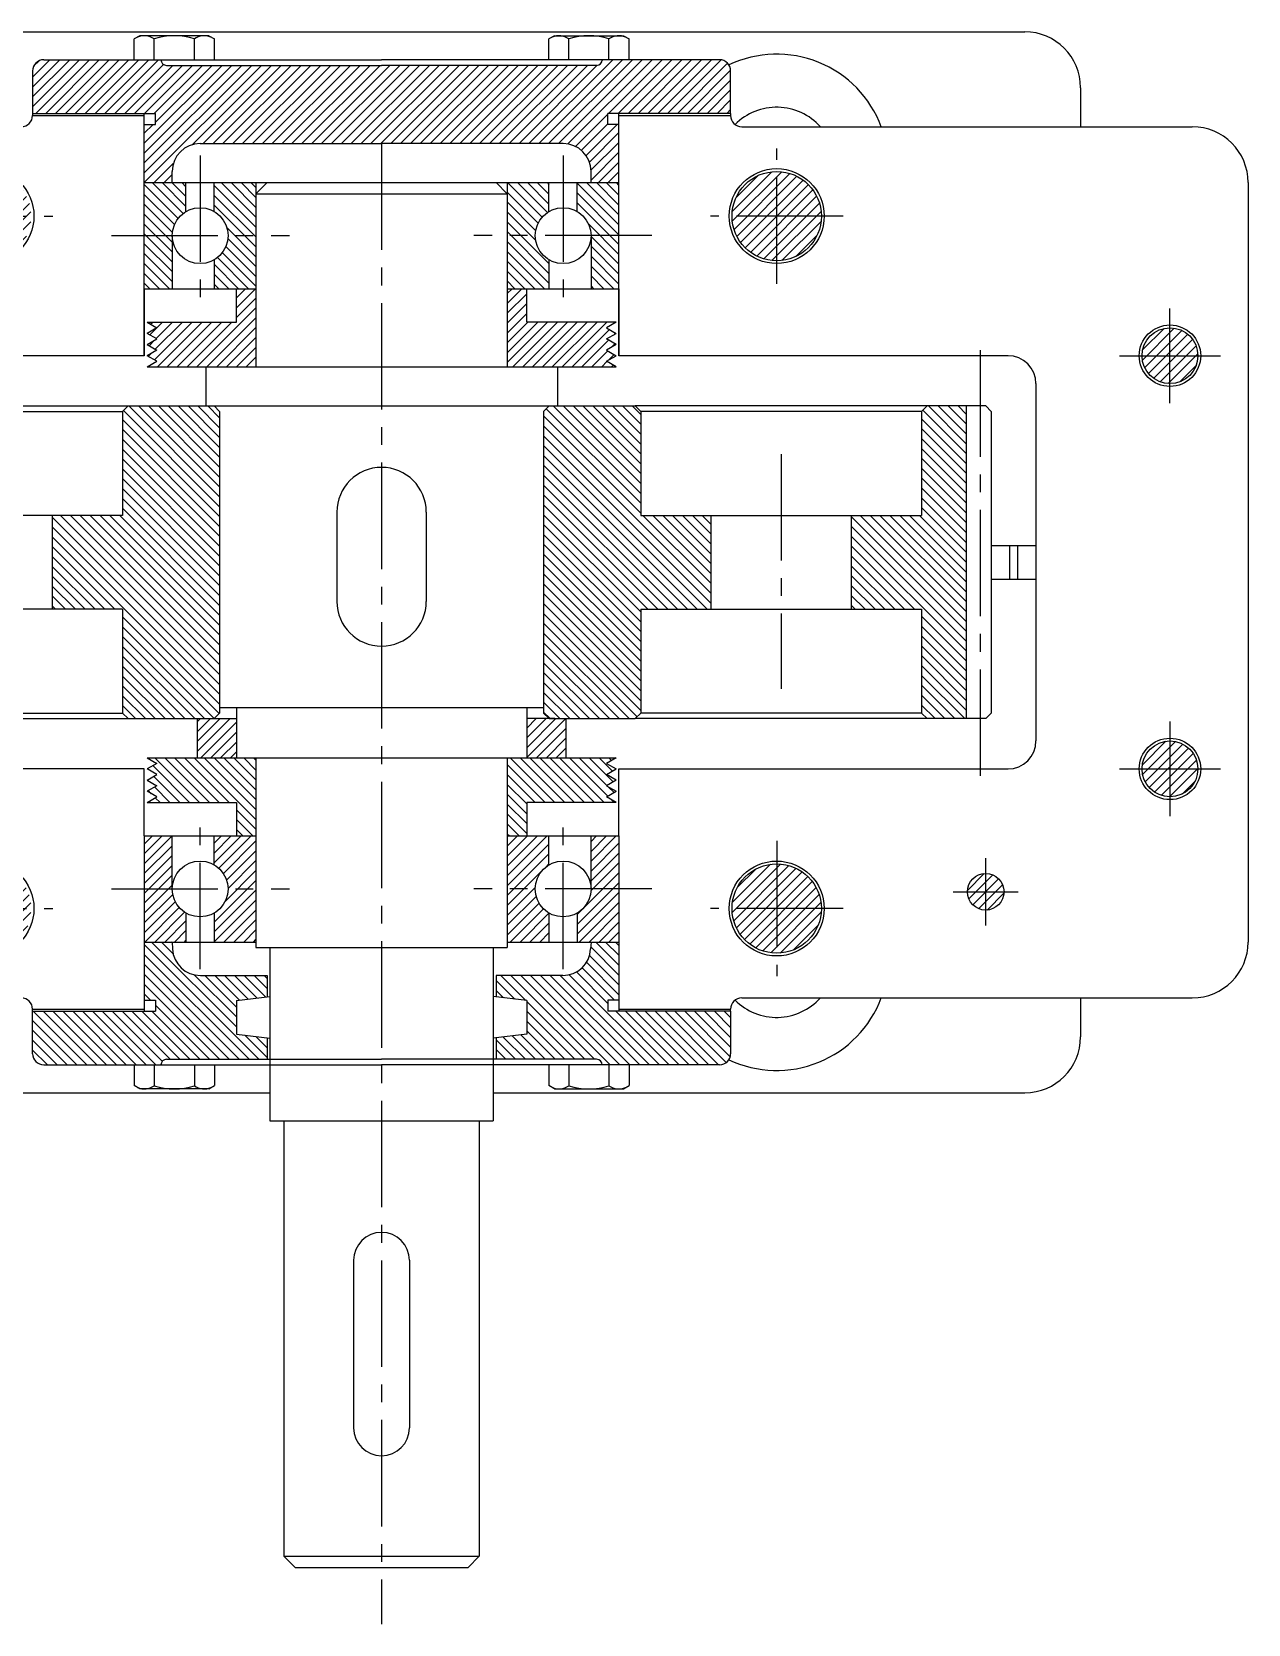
# Model space of a CAD drawing. Header units: millimetres. Extents: x -601 to 2123, y -864 to 718.
# Drawn here: x 1305.8 to 1523.6, y -103.3 to 181.8 of the extents above; entities that cross this region are included whole.
import ezdxf

# ---------------------------------------------------------------- set-up
doc = ezdxf.new("R2010")
doc.units = ezdxf.units.MM
doc.linetypes.add('CENTER2', pattern=[28.575000000000003, 19.05, -3.175, 3.175, -3.175])
for name, color, linetype in [('中心线', 10, 'CENTER2'), ('剖面层', 4, 'Continuous'), ('粗实线', 5, 'Continuous')]:
    doc.layers.add(name, color=color, linetype=linetype)
pattern_1 = [(45, (1080.911587964576, 2002.838525677086), (-0.8838834764831844, 0.8838834764831844), [])]
pattern_2 = [(135, (1080.911587964576, 2002.838525677086), (-0.8838834764831844, -0.8838834764831844), [])]
pattern_3 = [(45, (1493.643156202619, 1607.57113366906), (-0.8838834764831844, 0.8838834764831844), [])]

msp = doc.modelspace()

# ---------------------------------------------------------------- hatches: boundary and pattern name
at = {"layer": '剖面层'}
h = msp.add_hatch(dxfattribs=at)
h.set_pattern_fill('ANSI31', color=256, scale=10)
h.set_pattern_definition(pattern_1)
h.paths.add_polyline_path([(1368.414327758138, 175.8145910392204), (1329.914327758138, 175.81459103922, -0.4142135623731434), (1328.914327758138, 176.8145910392202), (1315.914327758138, 176.81459103922), (1315.914327758138, 167.2145910392201), (1327.914327758138, 167.2145910392201), (1327.914327758138, 165.2145910392201), (1325.914327758138, 165.2145910392201), (1325.914327758138, 154.8145910392204), (1330.914327758138, 154.8145910392204), (1330.914327758138, 156.8145910392202, -0.4142135623730929), (1335.914327758138, 161.8145910392202), (1368.414327758138, 161.8145910392204)])
h.paths.add_polyline_path([(1315.914327758138, 176.81459103922), (1307.914327758138, 176.81459103922, 0.4142135623730973), (1305.914327758138, 174.81459103922), (1305.914327758138, 167.2145910392201), (1315.914327758138, 167.2145910392201)])
h.paths.add_polyline_path([(1407.164327758138, 175.8463452026685, -0.06325422392992074), (1406.914327758138, 175.8145910392204), (1368.414327758138, 175.8145910392204), (1368.414327758138, 161.8145910392204), (1400.914327758138, 161.8145910392204, -0.4142135623730951), (1405.914327758138, 156.8145910392204), (1405.914327758138, 154.8145910392204), (1407.164327758138, 154.8145910392204)])
h.paths.add_polyline_path([(1420.914327758138, 176.8145910392204), (1407.914327758138, 176.8145910392204, -0.3419987131196466), (1407.164327758138, 175.8463452026685), (1407.164327758138, 154.8145910392204), (1410.914327758138, 154.8145910392204), (1410.914327758138, 165.2145910392203), (1408.914327758138, 165.2145910392205), (1408.914327758138, 167.2145910392205), (1420.914327758138, 167.2145910392205)])
h.paths.add_polyline_path([(1430.914327758138, 174.8145910392204, 0.4142135623730936), (1428.914327758138, 176.8145910392204), (1420.914327758138, 176.8145910392204), (1420.914327758138, 167.2145910392205), (1430.914327758138, 167.2145910392205)])
h = msp.add_hatch(dxfattribs=at)
h.set_pattern_fill('ANSI31', color=256, scale=10)
h.set_pattern_definition([(45, (1493.643156202619, 2002.838525677086), (-0.8838834764831844, 0.8838834764831844), [])])
h.paths.add_polyline_path([(1169.164327758138, 156.81459103922, 0.4142135623730951), (1161.164327758138, 148.81459103922), (1169.164327758138, 148.81459103922)])
h.paths.add_polyline_path([(1169.164327758138, 156.81459103922), (1169.164327758138, 148.81459103922), (1177.164327758138, 148.81459103922, 0.4142135623730951)])
h.paths.add_polyline_path([(1177.164327758138, 148.81459103922), (1169.164327758138, 148.81459103922), (1169.164327758138, 140.81459103922, 0.4142135623730951)])
h.paths.add_polyline_path([(1169.164327758138, 148.81459103922), (1161.164327758138, 148.81459103922, 0.4142135623730951), (1169.164327758138, 140.81459103922)])
h.paths.add_polyline_path([(1297.664327758138, 156.8145910392204, 0.4142135623731117), (1289.664327758138, 148.81459103922), (1297.664327758138, 148.81459103922)])
h.paths.add_polyline_path([(1297.664327758138, 156.8145910392204), (1297.664327758138, 148.81459103922), (1305.664327758138, 148.81459103922, 0.4142135623731117)])
h.paths.add_polyline_path([(1305.664327758138, 148.81459103922), (1297.664327758138, 148.81459103922), (1297.664327758138, 140.8145910392204, 0.4142135623730784)])
h.paths.add_polyline_path([(1297.664327758138, 148.81459103922), (1289.664327758138, 148.81459103922, 0.4142135623730784), (1297.664327758138, 140.8145910392204)])
h.paths.add_polyline_path([(1439.164327758137, 156.8145910392204, 0.414213562373079), (1431.164327758138, 148.8145910392204), (1439.164327758138, 148.8145910392207)])
h.paths.add_polyline_path([(1439.164327758137, 156.8145910392204), (1439.164327758138, 148.8145910392204), (1447.164327758138, 148.8145910392207, 0.4142135623731026)])
h.paths.add_polyline_path([(1447.164327758138, 148.8145910392207), (1439.164327758138, 148.8145910392204), (1439.164327758138, 140.8145910392204, 0.4142135623731054)])
h.paths.add_polyline_path([(1439.164327758138, 148.8145910392207), (1431.164327758138, 148.8145910392204, 0.4142135623730929), (1439.164327758138, 140.8145910392204)])
h.paths.add_polyline_path([(1439.164327758138, 32.81459103922043, 0.4142135623730769), (1431.164327758138, 24.81459103922134), (1439.164327758138, 24.81459103922157)])
h.paths.add_polyline_path([(1439.164327758138, 32.81459103922043), (1439.164327758138, 24.81459103922157), (1447.164327758138, 24.81459103922157, 0.4142135623730377)])
h.paths.add_polyline_path([(1447.164327758138, 24.81459103922157), (1439.164327758138, 24.81459103922157), (1439.164327758138, 16.81459103922043, 0.4142135623731201)])
h.paths.add_polyline_path([(1439.164327758138, 24.81459103922157), (1431.164327758138, 24.81459103922134, 0.414213562373145), (1439.164327758138, 16.81459103922043)])
h.paths.add_polyline_path([(1297.664327758138, 32.81459103922043), (1297.664327758138, 24.81459103922089), (1305.664327758138, 24.81459103922089, 0.4142135623730784)])
h.paths.add_polyline_path([(1297.664327758138, 32.81459103922043, 0.4142135623730784), (1289.664327758138, 24.81459103922089), (1297.664327758138, 24.81459103922089)])
h.paths.add_polyline_path([(1297.664327758138, 24.81459103922089), (1289.664327758138, 24.81459103922089, 0.4142135623731117), (1297.664327758138, 16.81459103922043)])
h.paths.add_polyline_path([(1305.664327758138, 24.81459103922089), (1297.664327758138, 24.81459103922089), (1297.664327758138, 16.81459103922043, 0.4142135623731117)])
h = msp.add_hatch(dxfattribs=at)
h.set_pattern_fill('ANSI31', color=256, scale=10, angle=90)
h.set_pattern_definition(pattern_2)
h.paths.add_polyline_path([(1345.914327758138, 145.3145910392204), (1340.914327758138, 145.3145910392204, -0.2665977092372773), (1338.436143525947, 140.9971328479658), (1338.436143525947, 135.8145910392204), (1345.914327758138, 135.8145910392204)])
h.paths.add_polyline_path([(1345.914327758138, 154.8145910392204), (1338.458022936447, 154.8145910392204), (1338.458022936447, 149.6191949512947, -0.2652391877560108), (1340.914327758138, 145.3145910392204), (1345.914327758138, 145.3145910392204)])
h.paths.add_polyline_path([(1333.382348451876, 154.8145910392204), (1325.914327758138, 154.8145910392204), (1325.914327758138, 145.3145910392204), (1330.914327758138, 145.3145910392204, -0.2659670313941612), (1333.382348451876, 149.6260966686571)])
h.paths.add_polyline_path([(1330.914327758138, 145.3145910392204), (1325.914327758138, 145.3145910392204), (1325.914327758138, 135.8145910392204), (1330.914327758138, 135.8145910392204)])
h.paths.add_polyline_path([(1398.392511990329, 140.9971328479658, -0.2665977092372773), (1395.914327758138, 145.3145910392204), (1390.914327758138, 145.3145910392204), (1390.914327758138, 135.8145910392204), (1398.392511990329, 135.8145910392204)])
h.paths.add_polyline_path([(1398.370632579828, 149.6191949512947), (1398.370632579828, 154.8145910392204), (1390.914327758138, 154.8145910392204), (1390.914327758138, 145.3145910392204), (1395.914327758138, 145.3145910392204, -0.2652391877560108)])
h.paths.add_polyline_path([(1410.914327758138, 145.3145910392204), (1407.164327758138, 145.3145910392204), (1407.164327758138, 135.8145910392204), (1410.914327758138, 135.8145910392204)])
h.paths.add_polyline_path([(1410.914327758138, 154.8145910392204), (1407.164327758138, 154.8145910392204), (1407.164327758138, 145.3145910392204), (1410.914327758138, 145.3145910392204)])
h.paths.add_polyline_path([(1407.164327758138, 154.8145910392204), (1403.4463070644, 154.8145910392204), (1403.4463070644, 149.6260966686571, -0.2659670313941612), (1405.914327758138, 145.3145910392204), (1407.164327758138, 145.3145910392204)])
h.paths.add_polyline_path([(1407.164327758138, 145.3145910392204), (1405.914327758138, 145.3145910392204), (1405.914327758138, 135.8145910392204), (1407.164327758138, 135.8145910392204)])
h = msp.add_hatch(dxfattribs=at)
h.set_pattern_fill('ANSI31', color=256, scale=10)
h.set_pattern_definition(pattern_1)
h.paths.add_polyline_path([(1345.914327758138, 135.8145910392204), (1342.414327758138, 135.8145910392204), (1342.414327758138, 129.8145910392207), (1326.414327758138, 129.8145910392207), (1328.146378565707, 128.8145910392207), (1326.414327758137, 127.8145910392207), (1328.146378565707, 126.8145910392204), (1326.414327758138, 125.8145910392204), (1328.146378565707, 124.8145910392204), (1326.414327758137, 123.8145910392204), (1328.146378565707, 122.8145910392204), (1326.414327758138, 121.8145910392204), (1345.914327758138, 121.8145910392204)])
h.paths.add_polyline_path([(1394.414327758138, 129.8145910392207), (1394.414327758138, 135.8145910392204), (1390.914327758138, 135.8145910392204), (1390.914327758138, 121.8145910392204), (1410.414327758138, 121.8145910392204), (1408.682276950569, 122.8145910392204), (1410.414327758138, 123.8145910392204), (1408.682276950569, 124.8145910392204), (1410.414327758138, 125.8145910392204), (1408.682276950569, 126.8145910392204), (1410.414327758138, 127.8145910392204), (1408.682276950569, 128.8145910392207), (1410.414327758138, 129.8145910392207)])
h = msp.add_hatch(dxfattribs=at)
h.set_pattern_fill('ANSI31', color=256, scale=10)
h.set_pattern_definition(pattern_3)
h.paths.add_polyline_path([(1509.586327758135, 128.8145910392204, 0.4142135623729047), (1504.586327758138, 123.8145910392211), (1509.586327758136, 123.8145910392213)])
h.paths.add_polyline_path([(1509.586327758135, 128.8145910392204), (1509.586327758136, 123.8145910392213), (1514.586327758138, 123.8145910392218, 0.4142135623731656)])
h.paths.add_polyline_path([(1514.586327758138, 123.8145910392218), (1509.586327758136, 123.8145910392213), (1509.586327758136, 118.8145910392204, 0.4142135623732924)])
h.paths.add_polyline_path([(1509.586327758136, 123.8145910392213), (1504.586327758138, 123.8145910392211, 0.4142135623730176), (1509.586327758136, 118.8145910392204)])
h.paths.add_polyline_path([(1514.586327758136, 49.81459103921907), (1509.586327758136, 49.81459103921929), (1509.586327758135, 44.81459103921952, 0.4142135623730859)])
h.paths.add_polyline_path([(1509.586327758136, 54.81459103921952), (1509.586327758136, 49.81459103921929), (1514.586327758136, 49.81459103921907, 0.414213562373106)])
h.paths.add_polyline_path([(1509.586327758136, 54.81459103921952, 0.4142135623730991), (1504.586327758136, 49.81459103921975), (1509.586327758136, 49.81459103921952)])
h.paths.add_polyline_path([(1509.586327758136, 49.81459103921952), (1504.586327758136, 49.81459103921975, 0.4142135623730926), (1509.586327758135, 44.81459103921952)])
h = msp.add_hatch(dxfattribs=at)
h.set_pattern_fill('ANSI31', color=256, scale=10, angle=90)
h.set_pattern_definition(pattern_2)
h.paths.add_polyline_path([(1339.414327758138, 113.8145910392202), (1338.414327758138, 114.8145910392202), (1336.914327758138, 114.8145910392202), (1323.014327758138, 114.8145910392204), (1322.014327758138, 113.8145910392204), (1322.014327758138, 95.21459103922052), (1309.445202758138, 95.21459103922075), (1309.445202758138, 78.41459103922102), (1322.014327758138, 78.41459103922057), (1322.014327758138, 59.8145910392202), (1323.014327758138, 58.8145910392202), (1338.414327758138, 58.8145910392202), (1339.414327758138, 59.8145910392202)])
h.paths.add_polyline_path([(1271.737827758139, 95.21459103922098), (1271.73782775814, 113.8145910392195), (1270.73782775814, 114.8145910392195), (1263.737827758138, 114.8145910392197), (1263.737827758138, 58.8145910392202), (1270.737827758137, 58.81459103922043), (1271.737827758137, 59.81459103922043), (1271.737827758138, 78.41459103922216), (1284.306952758138, 78.4145910392217), (1284.306952758138, 95.21459103922098)])
h.paths.add_polyline_path([(1397.414327758138, 59.8145910392202), (1398.414327758139, 58.81459103921952), (1399.414327758138, 58.81459103921952), (1413.814327758138, 58.8145910392202), (1414.814327758138, 59.8145910392202), (1414.814327758138, 78.41459103922057), (1427.383452758138, 78.41459103922102), (1427.383452758138, 95.21459103922052), (1414.814327758138, 95.21459103922052), (1414.814327758138, 113.81459103922), (1413.814327758138, 114.81459103922), (1398.414327758138, 114.8145910392202), (1397.414327758138, 113.8145910392202)])
h.paths.add_polyline_path([(1465.090827758137, 78.41459103922216), (1465.090827758138, 59.81459103921998), (1466.090827758138, 58.81459103921998), (1473.090827758138, 58.81459103921998), (1473.090827758136, 114.8145910392202), (1466.090827758136, 114.8145910392202), (1465.090827758136, 113.8145910392202), (1465.090827758137, 95.21459103922098), (1452.521702758138, 95.21459103922075), (1452.521702758138, 78.4145910392217)])
h = msp.add_hatch(dxfattribs=at)
h.set_pattern_fill('ANSI31', color=256, scale=10)
h.set_pattern_definition(pattern_1)
h.paths.add_polyline_path([(1342.414327758138, 58.81459103922043), (1337.414327758138, 58.8145910392202), (1335.414327758138, 58.8145910392202), (1335.414327758138, 51.81459103922043), (1342.414327758138, 51.81459103922043)])
h.paths.add_polyline_path([(1401.414327758138, 58.8145910392202), (1398.414327758138, 58.8145910392202), (1394.414327758138, 58.81459103921952), (1394.414327758138, 51.81459103922043), (1401.414327758138, 51.81459103922043)])
h = msp.add_hatch(dxfattribs=at)
h.set_pattern_fill('ANSI31', color=256, scale=10, angle=90)
h.set_pattern_definition(pattern_2)
h.paths.add_polyline_path([(1408.682276950569, 46.8145910392202), (1410.414327758138, 47.81459103922043), (1408.682276950569, 48.81459103922043), (1410.414327758138, 49.8145910392202), (1408.682276950569, 50.81459103922043), (1410.414327758138, 51.81459103922043), (1390.914327758138, 51.81459103922043), (1390.914327758138, 37.81459103922043), (1394.414327758138, 37.81459103922043), (1394.414327758138, 43.8145910392202), (1410.414327758138, 43.8145910392202), (1408.682276950569, 44.8145910392202), (1410.414327758138, 45.81459103922043)])
h.paths.add_polyline_path([(1345.914327758138, 51.81459103922043), (1326.414327758138, 51.81459103922043), (1328.146378565707, 50.81459103922043), (1326.414327758137, 49.81459103922043), (1328.146378565707, 48.81459103922043), (1326.414327758138, 47.81459103922043), (1328.146378565707, 46.81459103922043), (1326.414327758137, 45.81459103922043), (1328.146378565707, 44.8145910392202), (1326.414327758138, 43.8145910392202), (1342.414327758138, 43.8145910392202), (1342.414327758138, 37.81459103922043), (1345.914327758138, 37.81459103922043)])
h = msp.add_hatch(dxfattribs=at)
h.set_pattern_fill('ANSI31', color=256, scale=10)
h.set_pattern_definition(pattern_1)
h.paths.add_polyline_path([(1345.914327758138, 37.81459103922043), (1338.436143525947, 37.81459103922043), (1338.436143525947, 32.6320492304751, -0.2665977092372773), (1340.914327758138, 28.31459103922043), (1345.914327758138, 28.31459103922043)])
h.paths.add_polyline_path([(1345.914327758138, 28.31459103922043), (1340.914327758138, 28.31459103922043, -0.2652391877560108), (1338.458022936447, 24.00998712714613), (1338.458022936447, 18.81459103922043), (1345.914327758138, 18.81459103922043)])
h.paths.add_polyline_path([(1333.382348451876, 24.00308540978381, -0.2659670313941612), (1330.914327758138, 28.31459103922043), (1325.914327758138, 28.31459103922043), (1325.914327758138, 18.81459103922043), (1333.382348451876, 18.81459103922043)])
h.paths.add_polyline_path([(1330.914327758138, 37.81459103922043), (1325.914327758138, 37.81459103922043), (1325.914327758138, 28.31459103922043), (1330.914327758138, 28.31459103922043)])
h.paths.add_polyline_path([(1398.392511990329, 37.81459103922043), (1390.914327758138, 37.81459103922043), (1390.914327758138, 28.31459103922043), (1395.914327758138, 28.31459103922043, -0.2665977092372773), (1398.392511990329, 32.6320492304751)])
h.paths.add_polyline_path([(1398.370632579828, 24.00998712714613, -0.2652391877560144), (1395.914327758138, 28.31459103922043), (1390.914327758138, 28.31459103922043), (1390.914327758138, 18.81459103922043), (1398.370632579828, 18.81459103922043)])
h.paths.add_polyline_path([(1410.914327758138, 28.31459103922043), (1405.914327758138, 28.31459103922043, -0.2659670313941612), (1403.4463070644, 24.00308540978381), (1403.4463070644, 18.81459103922043), (1410.914327758138, 18.81459103922043)])
h.paths.add_polyline_path([(1410.914327758138, 37.81459103922043), (1405.914327758138, 37.81459103922043), (1405.914327758138, 28.31459103922043), (1410.914327758138, 28.31459103922043)])
h = msp.add_hatch(dxfattribs=at)
h.set_pattern_fill('ANSI31', color=256, scale=10)
h.set_pattern_definition(pattern_3)
h.paths.add_polyline_path([(1476.586327758138, 31.09859103917711, 0.4142135623730951), (1473.302327758181, 27.81459103922043), (1476.586327758138, 27.81459103922043)])
h.paths.add_polyline_path([(1476.586327758138, 27.81459103922043), (1473.302327758181, 27.81459103922043, 0.4142135623730951), (1476.586327758138, 24.53059103926375)])
h.paths.add_polyline_path([(1479.870327758094, 27.81459103922043), (1476.586327758138, 27.81459103922043), (1476.586327758138, 24.53059103926375, 0.4142135623730951)])
h.paths.add_polyline_path([(1476.586327758138, 31.09859103917711), (1476.586327758138, 27.81459103922043), (1479.870327758094, 27.81459103922043, 0.4142135623730951)])
h = msp.add_hatch(dxfattribs=at)
h.set_pattern_fill('ANSI31', color=256, scale=10, angle=90)
h.set_pattern_definition(pattern_2)
h.paths.add_polyline_path([(1342.414327758138, 8.314591039220431), (1347.914327758138, 8.989906124186291), (1347.914327758138, 12.81459103922043), (1335.970573857504, 12.81459103922043, -0.3996556432742141), (1330.976812163262, 17.56490295154731), (1330.914327758138, 18.81459103922043), (1325.914327758138, 18.81459103922043), (1325.914327758138, 8.414591039220568), (1327.914327758138, 8.41459103922034), (1327.914327758138, 6.41459103922034), (1315.914327758138, 6.41459103922034), (1315.914327758138, -3.185408960779569), (1328.914327758138, -3.185408960779569, -0.4142135623730953), (1329.914327758138, -2.185408960779569), (1347.914327758138, -2.185408960779569), (1347.914327758138, 1.639275954254572), (1342.414327758138, 2.314591039220431)])
h.paths.add_polyline_path([(1408.914327758138, 8.41459103922034), (1410.914327758138, 8.414591039220568), (1410.914327758138, 18.81459103922043), (1405.914327758138, 18.81459103922043), (1405.851843353013, 17.56490295154731, -0.399655643274221), (1400.858081658772, 12.81459103922043), (1388.914327758138, 12.81459103922043), (1388.914327758138, 8.989906124186291), (1394.414327758138, 8.314591039220431), (1394.414327758138, 2.314591039220431), (1388.914327758138, 1.639275954254572), (1388.914327758138, -2.185408960779569), (1406.914327758138, -2.185408960779569, -0.4142135623730951), (1407.914327758138, -3.185408960779569), (1420.914327758138, -3.185408960779569), (1420.914327758138, 6.41459103922034), (1408.914327758138, 6.41459103922034)])
h.paths.add_polyline_path([(1315.914327758138, 6.41459103922034), (1305.914327758138, 6.41459103922034), (1305.914327758138, -1.185408960779569, 0.4142135623730995), (1307.914327758138, -3.185408960779569), (1315.914327758138, -3.185408960779569)])
h.paths.add_polyline_path([(1430.914327758138, 6.41459103922034), (1420.914327758138, 6.41459103922034), (1420.914327758138, -3.185408960779569), (1428.914327758138, -3.185408960779569, 0.4142135623730951), (1430.914327758138, -1.185408960779569)])

# ---------------------------------------------------------------- linework, layer by layer
at = {"layer": '中心线'}
for p, q in [((1335.914327758138, 159.6936214417788), (1335.914327758138, 132.0768033053168)), ((1368.414327758138, 161.8145910392204), (1368.414327758138, -103.3469336669032)), ((1400.914327758138, 159.6936214417788), (1400.914327758138, 132.0768033053168)), ((1439.164327758138, 136.6949308719729), (1439.164327758137, 160.9342512064677)), ((1285.784858755817, 148.81459103922), (1309.543796760458, 148.81459103922)), ((1451.043796760458, 148.8145910392207), (1427.284858755817, 148.8145910392204)), ((1320.044644036927, 145.3145910392204), (1351.907923286054, 145.3145910392204)), ((1416.784011479349, 145.3145910392204), (1384.920732230222, 145.3145910392204)), ((1509.586327758136, 115.3449149386729), (1509.586327758135, 132.2842671397698)), ((1475.586327758138, 124.78437310034), (1475.586327758138, 47.58207348349106)), ((1500.532637260127, 123.8145910392209), (1518.640018256145, 123.814591039222)), ((1439.952577758138, 106.2079955706586), (1439.952577758138, 64.1386848272241)), ((1509.586327758136, 58.28426713976796), (1509.586327758135, 41.34491493867108)), ((1500.532637260127, 49.81459103921998), (1518.640018256145, 49.81459103921884)), ((1335.914327758138, 13.9355606366621), (1335.914327758138, 41.55237877312402)), ((1400.914327758138, 13.9355606366621), (1400.914327758138, 41.55237877312402)), ((1439.164327758138, 36.93425120646884), (1439.164327758138, 12.69493087197407)), ((1476.586327758138, 21.78612451535537), (1476.586327758138, 33.84305756308549)), ((1320.044644036927, 28.31459103922043), (1351.907923286054, 28.31459103922043)), ((1416.784011479349, 28.31459103922043), (1384.920732230222, 28.31459103922043)), ((1470.753376858993, 27.81459103922043), (1482.419278657283, 27.81459103922043)), ((1285.784858755817, 24.81459103922089), (1309.543796760458, 24.81459103922089)), ((1451.043796760459, 24.81459103922157), (1427.284858755818, 24.81459103922134))]:
    msp.add_line(p, q, dxfattribs=at)
at = {"layer": '粗实线'}
for p, q in [((1248.414327758138, 181.8145910392204), (1483.586327758138, 181.8145910392202)), ((1325.106949539622, 181.1145910392206), (1324.101221745896, 180.5339338267806)), ((1324.101221745896, 176.8145910392207), (1324.101221745896, 180.5339338267806)), ((1337.475493952067, 181.1145910392202), (1325.106949539622, 181.1145910392204)), ((1327.696221745844, 176.8145910392204), (1327.696221745844, 180.5634326836839)), ((1334.886221745845, 176.8145910392202), (1334.886221745844, 180.5634326836839)), ((1337.475493952066, 181.1145910392206), (1338.481221745793, 180.5339338267806)), ((1338.481221745793, 176.8145910392202), (1338.481221745793, 180.5339338267806)), ((1399.35316156421, 181.1145910392206), (1398.347433770483, 180.5339338267806)), ((1398.347433770483, 176.8145910392202), (1398.347433770483, 180.5339338267806)), ((1399.353161564209, 181.1145910392202), (1411.721705976654, 181.1145910392204)), ((1401.942433770431, 176.8145910392202), (1401.942433770432, 180.5634326836839)), ((1409.132433770432, 176.8145910392204), (1409.132433770431, 180.5634326836839)), ((1411.721705976654, 181.1145910392206), (1412.72743377038, 180.5339338267806)), ((1412.72743377038, 176.8145910392207), (1412.72743377038, 180.5339338267806)), ((1307.914327758138, 176.81459103922), (1368.414327758138, 176.8145910392204)), ((1428.914327758138, 176.8145910392204), (1368.414327758138, 176.8145910392204)), ((1305.914327758138, 174.8145910392204), (1305.914327758138, 167.2145910392205)), ((1329.914327758138, 175.8145910392202), (1368.414327758138, 175.8145910392204)), ((1406.914327758138, 175.8145910392204), (1368.414327758138, 175.8145910392204)), ((1430.914327758138, 167.2145910392205), (1430.914327758138, 174.8145910392204)), ((1493.586327758138, 171.8145910392202), (1493.586327758138, 164.8145910392202)), ((1305.914327758138, 167.2145910392201), (1327.914327758138, 167.2145910392201)), ((1305.914327758138, 167.2145910392205), (1305.914327758138, 166.8145910392204)), ((1305.914327758138, 166.8145910392204), (1325.914327758138, 166.8145910392204)), ((1325.914327758138, 166.8145910392204), (1325.914327758138, 167.2145910392201)), ((1325.914327758138, 123.8145910392204), (1325.914327758138, 166.8145910392204)), ((1327.914327758138, 165.2145910392201), (1327.914327758138, 167.2145910392201)), ((1430.914327758138, 167.2145910392205), (1408.914327758138, 167.2145910392205)), ((1408.914327758138, 165.2145910392205), (1408.914327758138, 167.2145910392205)), ((1410.914327758138, 166.8145910392204), (1410.914327758138, 167.2145910392205)), ((1410.914327758138, 166.8145910392204), (1430.914327758138, 166.8145910392204)), ((1410.914327758138, 123.8145910392204), (1410.914327758138, 166.8145910392204)), ((1430.914327758138, 167.2145910392205), (1430.914327758138, 166.8145910392204)), ((1325.914327758138, 165.2145910392201), (1327.914327758138, 165.2145910392201)), ((1410.914327758138, 165.2145910392203), (1408.914327758138, 165.2145910392205)), ((1432.914327758138, 164.8145910392204), (1513.586327758137, 164.8145910392204)), ((1335.914327758138, 161.8145910392202), (1368.414327758138, 161.8145910392204)), ((1400.914327758138, 161.8145910392204), (1368.414327758138, 161.8145910392204)), ((1325.914327758138, 135.8145910392204), (1325.914327758138, 154.8145910392204)), ((1325.914327758138, 154.8145910392204), (1345.914327758138, 154.8145910392204)), ((1330.914327758138, 154.8145910392202), (1330.914327758138, 156.8145910392202)), ((1333.382348451876, 149.6253640458283), (1333.382348451876, 154.8145910392204)), ((1338.458022936447, 149.6699454811019), (1338.458022936447, 154.8145910392204)), ((1345.914327758138, 154.8145910392204), (1345.914327758138, 121.8145910392204)), ((1345.914327758138, 154.8145910392204), (1390.914327758138, 154.8145910392204)), ((1345.914327758138, 152.8145910392204), (1347.914327758138, 154.8145910392204)), ((1390.914327758138, 152.8145910392202), (1388.914327758138, 154.8145910392202)), ((1390.914327758138, 154.8145910392204), (1390.914327758138, 121.8145910392204)), ((1390.914327758138, 154.8145910392204), (1410.914327758138, 154.8145910392204)), ((1398.370632579828, 149.6699454811019), (1398.370632579828, 154.8145910392204)), ((1403.4463070644, 149.6253640458283), (1403.4463070644, 154.8145910392204)), ((1405.914327758138, 154.8145910392204), (1405.914327758138, 156.8145910392204)), ((1410.914327758138, 135.8145910392204), (1410.914327758138, 154.8145910392204)), ((1523.586327758137, 154.8145910392204), (1523.586327758138, 18.81459103922111)), ((1345.914327758138, 152.8145910392204), (1390.914327758138, 152.8145910392202)), ((1330.914327758138, 145.3145910392204), (1330.914327758138, 135.8145910392204)), ((1405.914327758138, 145.3145910392204), (1405.914327758138, 135.8145910392204)), ((1338.436143525947, 140.9971328479658), (1338.436143525947, 135.8145910392204)), ((1398.392511990329, 140.9971328479658), (1398.392511990329, 135.8145910392204)), ((1325.914327758138, 135.8145910392204), (1345.914327758138, 135.8145910392204)), ((1325.914327758138, 135.8145910392204), (1325.914327758138, 123.8145910392204)), ((1342.414327758138, 129.8145910392204), (1342.414327758138, 135.8145910392204)), ((1390.914327758138, 135.8145910392204), (1410.914327758138, 135.8145910392204)), ((1394.414327758138, 129.8145910392204), (1394.414327758138, 135.8145910392204)), ((1410.914327758138, 135.8145910392204), (1410.914327758138, 123.8145910392204)), ((1326.414327758138, 129.8145910392207), (1328.146378565707, 128.8145910392207)), ((1326.414327758138, 129.8145910392207), (1342.414327758138, 129.8145910392207)), ((1328.146378565707, 128.8145910392207), (1326.414327758138, 127.8145910392207)), ((1410.414327758138, 129.8145910392207), (1394.414327758138, 129.8145910392207)), ((1410.414327758138, 129.8145910392207), (1408.682276950569, 128.8145910392207)), ((1408.682276950569, 128.8145910392207), (1410.414327758138, 127.8145910392207)), ((1328.146378565707, 126.8145910392204), (1326.414327758138, 127.8145910392204)), ((1326.414327758138, 125.8145910392204), (1328.146378565707, 126.8145910392207)), ((1326.414327758138, 125.8145910392204), (1328.146378565707, 124.8145910392204)), ((1408.682276950569, 126.8145910392204), (1410.414327758138, 127.8145910392204)), ((1410.414327758138, 125.8145910392204), (1408.682276950569, 126.8145910392207)), ((1410.414327758138, 125.8145910392204), (1408.682276950569, 124.8145910392204)), ((1325.914327758138, 123.8145910392204), (1269.414327758138, 123.8145910392204)), ((1328.146378565707, 124.8145910392204), (1326.414327758138, 123.8145910392207)), ((1328.146378565707, 122.8145910392204), (1326.414327758138, 123.8145910392204)), ((1326.414327758138, 121.8145910392204), (1328.146378565707, 122.8145910392204)), ((1408.682276950569, 124.8145910392204), (1410.414327758138, 123.8145910392207)), ((1408.682276950569, 122.8145910392204), (1410.414327758138, 123.8145910392204)), ((1410.414327758138, 121.8145910392204), (1408.682276950569, 122.8145910392204)), ((1480.586327758138, 123.8145910392204), (1410.914327758138, 123.8145910392204)), ((1326.414327758138, 121.8145910392204), (1345.914327758138, 121.8145910392204)), ((1336.914327758138, 121.8145910392204), (1336.914327758138, 114.8145910392204)), ((1345.914327758138, 121.8145910392204), (1390.914327758138, 121.8145910392204)), ((1390.914327758138, 121.8145910392204), (1410.414327758138, 121.8145910392204)), ((1399.914327758138, 121.8145910392204), (1399.914327758138, 114.8145910392204)), ((1485.586327758138, 118.8145910392204), (1485.586327758138, 54.81459103922043)), ((1270.737827758137, 114.8145910392207), (1323.014327758138, 114.8145910392209)), ((1322.014327758138, 113.8145910392204), (1323.014327758138, 114.8145910392204)), ((1323.014327758138, 114.8145910392204), (1338.414327758138, 114.8145910392202)), ((1336.914327758138, 114.8145910392202), (1399.914327758138, 114.8145910392204)), ((1339.414327758138, 113.8145910392202), (1338.414327758138, 114.8145910392202)), ((1397.414327758138, 113.8145910392202), (1398.414327758138, 114.8145910392202)), ((1398.414327758138, 114.8145910392202), (1413.814327758138, 114.81459103922)), ((1413.814327758138, 114.81459103922), (1414.814327758138, 113.81459103922)), ((1466.090827758138, 114.814591039217), (1413.814327758138, 114.8145910392191)), ((1465.090827758136, 113.8145910392202), (1466.090827758136, 114.8145910392202)), ((1476.590827758137, 114.8145910392202), (1466.090827758136, 114.8145910392202)), ((1473.090827758136, 114.8145910392245), (1473.090827758138, 58.81459103922452)), ((1477.590827758138, 113.8145910392197), (1476.590827758138, 114.8145910392197)), ((1271.737827758137, 113.8145910392207), (1322.014327758138, 113.8145910392209)), ((1322.014327758138, 113.8145910392204), (1322.014327758138, 95.21459103922052)), ((1339.414327758138, 113.8145910392202), (1339.414327758138, 59.8145910392202)), ((1397.414327758138, 113.8145910392202), (1397.414327758138, 59.8145910392202)), ((1414.814327758138, 113.81459103922), (1414.814327758138, 95.21459103922052)), ((1465.090827758138, 113.814591039217), (1414.814327758138, 113.8145910392191)), ((1465.090827758136, 113.8145910392202), (1465.090827758137, 95.21459103922098)), ((1477.590827758138, 113.8145910392197), (1477.590827758138, 59.81459103921998)), ((1322.014327758138, 95.21459103922052), (1271.737827758139, 95.21459103922098)), ((1309.445202758138, 95.21459103922052), (1309.445202758138, 78.41459103922057)), ((1360.414327758138, 95.81459103921998), (1360.414327758138, 79.81459103921998)), ((1376.414327758138, 95.81459103921998), (1376.414327758138, 79.81459103921998)), ((1414.814327758138, 95.21459103922052), (1465.090827758137, 95.21459103922098)), ((1427.383452758138, 95.21459103922052), (1427.383452758138, 78.41459103922057)), ((1452.521702758138, 95.21459103922052), (1452.521702758138, 78.41459103922057)), ((1477.590827758138, 89.81459103921998), (1485.586327758138, 89.81459103922043)), ((1480.858405696781, 89.81459103921998), (1480.858405696781, 83.81459103921998)), ((1482.272619259154, 89.8145910392202), (1482.272619259154, 83.81459103921998)), ((1477.590827758138, 83.81459103921998), (1485.586327758138, 83.81459103922043)), ((1322.014327758138, 78.41459103922057), (1271.737827758138, 78.41459103922216)), ((1322.014327758138, 78.41459103922057), (1322.014327758138, 59.8145910392202)), ((1414.814327758138, 78.41459103922057), (1465.090827758137, 78.41459103922216)), ((1414.814327758138, 78.41459103922057), (1414.814327758138, 59.8145910392202)), ((1465.090827758137, 78.41459103922216), (1465.090827758138, 59.81459103921998)), ((1339.414327758138, 60.81459103922089), (1397.414327758138, 60.81459103922089)), ((1342.414327758138, 60.81459103922043), (1342.414327758138, 51.81459103922043)), ((1394.414327758138, 60.81459103922089), (1394.414327758138, 51.81459103922043)), ((1270.737827758137, 58.81459103922043), (1323.014327758138, 58.8145910392202)), ((1271.737827758137, 59.81459103922043), (1322.014327758138, 59.8145910392202)), ((1323.014327758138, 58.8145910392202), (1322.014327758138, 59.8145910392202)), ((1323.014327758138, 58.8145910392202), (1338.414327758138, 58.8145910392202)), ((1335.414327758138, 58.81459103922043), (1335.414327758138, 51.81459103922043)), ((1337.414327758138, 58.8145910392202), (1342.414327758138, 58.81459103922043)), ((1339.414327758138, 59.8145910392202), (1338.414327758138, 58.8145910392202)), ((1399.414327758138, 58.81459103921952), (1394.414327758138, 58.81459103921952)), ((1398.414327758138, 58.8145910392202), (1397.414327758138, 59.8145910392202)), ((1398.414327758138, 58.8145910392202), (1413.814327758138, 58.8145910392202)), ((1401.414327758138, 58.81459103921952), (1401.414327758138, 51.81459103921952)), ((1414.814327758138, 59.8145910392202), (1413.814327758138, 58.8145910392202)), ((1466.090827758138, 58.81459103922407), (1413.814327758138, 58.81459103922202)), ((1465.090827758138, 59.81459103922407), (1414.814327758138, 59.81459103922202)), ((1466.090827758138, 58.81459103921998), (1465.090827758138, 59.81459103921998)), ((1476.590827758138, 58.81459103921998), (1466.090827758138, 58.81459103921998)), ((1477.590827758138, 59.81459103921998), (1476.590827758138, 58.81459103921998)), ((1326.414327758138, 51.81459103922043), (1345.914327758138, 51.81459103922043)), ((1326.414327758138, 51.81459103922043), (1328.146378565707, 50.81459103922043)), ((1345.914327758138, 51.81459103922043), (1345.914327758138, 17.81459103922043)), ((1345.914327758138, 51.81459103922043), (1390.914327758138, 51.8145910392202)), ((1390.914327758138, 51.8145910392202), (1390.914327758138, 17.81459103922066)), ((1390.914327758138, 51.81459103922043), (1410.414327758138, 51.81459103922043)), ((1410.414327758138, 51.81459103922043), (1408.682276950569, 50.81459103922043)), ((1325.914327758138, 49.81459103922043), (1269.414327758138, 49.81459103922043)), ((1325.914327758138, 37.81459103922043), (1325.914327758138, 49.81459103922043)), ((1328.146378565707, 50.81459103922043), (1326.414327758138, 49.81459103922043)), ((1328.146378565707, 48.81459103922043), (1326.414327758138, 49.8145910392202)), ((1326.414327758138, 47.81459103922043), (1328.146378565707, 48.81459103922043)), ((1408.682276950569, 50.81459103922043), (1410.414327758138, 49.81459103922043)), ((1408.682276950569, 48.81459103922043), (1410.414327758138, 49.8145910392202)), ((1410.414327758138, 47.81459103922043), (1408.682276950569, 48.81459103922043)), ((1410.914327758138, 49.81459103922043), (1480.586327758138, 49.81459103922043)), ((1410.914327758138, 37.81459103922043), (1410.914327758138, 49.81459103922043)), ((1326.414327758138, 47.81459103922043), (1328.146378565707, 46.8145910392202)), ((1328.146378565707, 46.81459103922043), (1326.414327758138, 45.81459103922043)), ((1328.146378565707, 44.8145910392202), (1326.414327758138, 45.8145910392202)), ((1410.414327758138, 47.81459103922043), (1408.682276950569, 46.8145910392202)), ((1408.682276950569, 46.81459103922043), (1410.414327758138, 45.81459103922043)), ((1408.682276950569, 44.8145910392202), (1410.414327758138, 45.8145910392202)), ((1326.414327758138, 43.8145910392202), (1328.146378565707, 44.8145910392202)), ((1326.414327758138, 43.8145910392202), (1342.414327758138, 43.8145910392202)), ((1342.414327758138, 43.81459103922043), (1342.414327758138, 37.81459103922043)), ((1394.414327758138, 43.81459103922043), (1394.414327758138, 37.81459103922043)), ((1410.414327758138, 43.8145910392202), (1394.414327758138, 43.8145910392202)), ((1410.414327758138, 43.8145910392202), (1408.682276950569, 44.8145910392202)), ((1325.914327758138, 37.81459103922043), (1345.914327758138, 37.81459103922043)), ((1325.914327758138, 37.81459103922043), (1325.914327758138, 18.81459103922043)), ((1330.914327758138, 28.31459103922043), (1330.914327758138, 37.81459103922043)), ((1338.436143525947, 32.6320492304751), (1338.436143525947, 37.81459103922043)), ((1390.914327758138, 37.81459103922043), (1410.914327758138, 37.81459103922043)), ((1398.392511990329, 32.6320492304751), (1398.392511990329, 37.81459103922043)), ((1405.914327758138, 28.31459103922043), (1405.914327758138, 37.81459103922043)), ((1410.914327758138, 37.81459103922043), (1410.914327758138, 18.81459103922043)), ((1333.382348451876, 24.00381803261257), (1333.382348451876, 18.81459103922043)), ((1338.458022936447, 24.00998712714613), (1338.458022936447, 18.81459103922043)), ((1398.370632579828, 24.00998712714613), (1398.370632579828, 18.81459103922043)), ((1403.4463070644, 24.00381803261257), (1403.4463070644, 18.81459103922043)), ((1325.914327758138, 18.81459103922043), (1345.914327758138, 18.81459103922043)), ((1325.914327758138, 18.81459103922043), (1325.914327758138, 6.814591039220431)), ((1330.914327758138, 18.81459103922043), (1330.976812163262, 17.56490295154754)), ((1345.914327758138, 17.81459103922043), (1390.914327758138, 17.81459103922043)), ((1348.414327758138, 17.81459103922043), (1348.414327758138, -13.18540896077957)), ((1388.414327758138, 17.81459103922066), (1388.414327758138, -13.18540896077957)), ((1390.914327758138, 18.81459103922043), (1410.914327758138, 18.81459103922043)), ((1405.914327758138, 18.81459103922043), (1405.851843353013, 17.56490295154754)), ((1410.914327758138, 18.81459103922043), (1410.914327758138, 6.814591039220431)), ((1335.970573857504, 12.81459103922043), (1347.914327758138, 12.81459103922043)), ((1347.914327758138, 12.81459103922043), (1347.914327758138, 8.989906124186291)), ((1388.914327758138, 12.81459103922043), (1388.914327758138, 8.989906124186291)), ((1400.858081658772, 12.81459103922043), (1388.914327758138, 12.81459103922043)), ((1342.414327758138, 8.314591039220431), (1348.414327758138, 9.051298404637691)), ((1394.414327758138, 8.314591039220431), (1388.414327758138, 9.051298404637691)), ((1432.914327758138, 8.814591039220431), (1513.586327758138, 8.814591039221114)), ((1493.586327758138, 8.814591039221114), (1493.586327758138, 1.814591039220204)), ((1305.914327758138, 6.814591039220431), (1325.914327758138, 6.814591039220431)), ((1305.914327758138, 6.41459103922034), (1305.914327758138, 6.814591039220431)), ((1305.914327758138, 6.41459103922034), (1327.914327758138, 6.41459103922034)), ((1305.914327758138, -1.185408960779569), (1305.914327758138, 6.41459103922034)), ((1325.914327758138, 8.414591039220568), (1327.914327758138, 8.41459103922034)), ((1325.914327758138, 6.814591039220431), (1325.914327758138, 6.41459103922034)), ((1327.914327758138, 8.41459103922034), (1327.914327758138, 6.41459103922034)), ((1342.414327758138, 8.314591039220431), (1342.414327758138, 2.314591039220431)), ((1394.414327758138, 8.314591039220431), (1394.414327758138, 2.314591039220431)), ((1408.914327758138, 8.41459103922034), (1408.914327758138, 6.41459103922034)), ((1410.914327758138, 8.414591039220568), (1408.914327758138, 8.41459103922034)), ((1430.914327758138, 6.41459103922034), (1408.914327758138, 6.41459103922034)), ((1410.914327758138, 6.814591039220431), (1430.914327758138, 6.814591039220431)), ((1410.914327758138, 6.814591039220431), (1410.914327758138, 6.41459103922034)), ((1430.914327758138, 6.41459103922034), (1430.914327758138, 6.814591039220431)), ((1430.914327758138, 6.41459103922034), (1430.914327758138, -1.185408960779569)), ((1342.414327758138, 2.314591039220431), (1348.414327758138, 1.577883673803171)), ((1347.914327758138, 1.639275954254572), (1347.914327758138, -2.185408960779569)), ((1394.414327758138, 2.314591039220431), (1388.414327758138, 1.577883673803171)), ((1388.914327758138, 1.639275954254572), (1388.914327758138, -2.185408960779569)), ((1329.914327758138, -2.185408960779569), (1368.414327758138, -2.185408960779569)), ((1406.914327758138, -2.185408960779569), (1368.414327758138, -2.185408960779569)), ((1307.914327758138, -3.185408960779569), (1368.414327758138, -3.185408960779569)), ((1324.101221745896, -3.185408960779796), (1324.101221745896, -6.904751748339777)), ((1327.696221745844, -3.185408960779569), (1327.696221745844, -6.934250605243051)), ((1328.914327758138, -3.185408960779569), (1328.914327758138, -3.185408960779569)), ((1334.886221745845, -3.185408960779341), (1334.886221745844, -6.934250605243051)), ((1338.481221745793, -3.185408960779341), (1338.481221745793, -6.904751748339777)), ((1428.914327758138, -3.185408960779569), (1368.414327758138, -3.185408960779569)), ((1398.347433770483, -3.185408960779341), (1398.347433770483, -6.904751748339777)), ((1401.942433770431, -3.185408960779341), (1401.942433770432, -6.934250605243051)), ((1409.132433770432, -3.185408960779569), (1409.132433770431, -6.934250605243051)), ((1412.72743377038, -3.185408960779796), (1412.72743377038, -6.904751748339777)), ((1137.414327758138, -8.185408960779569), (1348.414327758138, -8.185408960780023)), ((1325.106949539622, -7.48540896077975), (1324.101221745896, -6.904751748339777)), ((1337.475493952067, -7.485408960779296), (1325.106949539622, -7.485408960779523)), ((1337.475493952066, -7.48540896077975), (1338.481221745793, -6.904751748339777)), ((1388.414327758138, -8.185408960779569), (1483.586327758138, -8.185408960779796)), ((1399.35316156421, -7.48540896077975), (1398.347433770483, -6.904751748339777)), ((1399.353161564209, -7.485408960779296), (1411.721705976654, -7.485408960779523)), ((1411.721705976654, -7.48540896077975), (1412.72743377038, -6.904751748339777)), ((1348.414327758138, -13.18540896077957), (1388.414327758138, -13.18540896077957)), ((1350.914327758138, -13.18540896077957), (1350.914327758138, -91.18540896077957)), ((1385.914327758138, -13.18540896077957), (1385.914327758138, -91.18540896078002)), ((1363.414327758138, -38.18540896077957), (1363.414327758138, -68.18540896077957)), ((1373.414327758138, -38.18540896077957), (1373.414327758138, -68.18540896077957)), ((1350.914327758138, -91.18540896077957), (1385.914327758138, -91.18540896077957)), ((1350.914327758138, -91.18540896077957), (1352.914327758138, -93.18540896077957)), ((1385.914327758138, -91.18540896077957), (1383.914327758138, -93.18540896077957)), ((1352.914327758138, -93.18540896077957), (1383.914327758138, -93.18540896077957))]:
    msp.add_line(p, q, dxfattribs=at)
for centre, radius in [((1297.664327758138, 148.8145910392204), 8.5), ((1439.164327758138, 148.8145910392204), 8.5), ((1439.164327758138, 148.8145910392204), 8), ((1335.914327758138, 145.3145910392204), 5), ((1400.914327758138, 145.3145910392204), 5), ((1509.586327758138, 123.8145910392204), 5.5), ((1509.586327758138, 123.8145910392204), 5), ((1509.586327758136, 49.81459103921952), 5.5), ((1509.586327758136, 49.81459103921952), 5), ((1297.664327758138, 24.81459103922043), 8.5), ((1335.914327758138, 28.31459103922043), 5), ((1400.914327758138, 28.31459103922043), 5), ((1439.164327758138, 24.81459103922043), 8.5), ((1439.164327758138, 24.81459103922043), 8), ((1476.586327758138, 27.81459103922043), 3.283999999956592)]:
    msp.add_circle(centre, radius, dxfattribs=at)
for centre, radius, start, end in [((1325.89872174587, 177.9079066559777), 3.206684383242605, 55.90630710028265, 111.682608760222), ((1331.291221745844, 169.1145910392202), 12, 72.56742111551775, 107.4325788844823), ((1336.683721745819, 177.9079066559777), 3.206684383242605, 68.31739123980617, 124.0936928997174), ((1400.144933770457, 177.9079066559777), 3.206684383242605, 55.90630710028265, 111.6826087601938), ((1405.537433770432, 169.1145910392202), 12, 72.56742111551775, 107.4325788844823), ((1410.929933770406, 177.9079066559777), 3.206684383242605, 68.31739123977806, 124.0936928997174), ((1483.586327758138, 171.8145910392202), 10, 0, 90), ((1307.914327758138, 174.81459103922), 2, 90, 180), ((1329.914327758138, 176.81459103922), 1, 180.000000000013, 270), ((1406.914327758138, 176.8145910392204), 1, 270, 359.999999999987), ((1428.914327758138, 174.8145910392204), 2, 0, 90), ((1439.16432775814, 157.8145910392204), 20, 20.48731511471838, 115.3500493457731), ((1439.16432775814, 157.8145910392204), 10.5, 41.81031489577868, 135.1924610141023), ((1303.914327758138, 166.8145910392204), 2, 270, 0), ((1432.914327758138, 166.8145910392204), 2, 180, 270), ((1513.586327758137, 154.8145910392204), 10, 0, 90), ((1335.914327758138, 156.8145910392202), 5, 90, 180), ((1400.914327758138, 156.8145910392204), 5, 0, 90), ((1480.586327758138, 118.8145910392204), 5, 0, 90), ((1368.414327758138, 95.81459103921998), 8, 0, 180), ((1368.414327758138, 79.81459103921998), 8, 180, 0), ((1480.586327758138, 54.81459103922043), 5, 270, 0), ((1335.970573857504, 17.81459103922043), 5, 182.8624052600003, 270), ((1400.858081658772, 17.81459103922043), 5, 270, 357.1375947399997), ((1513.586327758138, 18.81459103922111), 10, 270, 0), ((1303.914327758138, 6.814591039220431), 2, 0, 90), ((1439.16432775814, 15.81459103921952), 20, 244.6499506542265, 339.5126848852816), ((1432.914327758138, 6.814591039220431), 2, 90, 180), ((1439.16432775814, 15.81459103921952), 10.5, 224.8075389859035, 318.189685104228), ((1483.586327758138, 1.814591039220204), 10, 270, 0), ((1307.914327758138, -1.185408960779569), 2, 180, 270), ((1329.914327758138, -3.185408960779569), 1, 90, 180), ((1406.914327758138, -3.185408960779569), 1, 0, 90), ((1428.914327758138, -1.185408960779569), 2, 270, 0), ((1325.89872174587, -4.278724577536877), 3.206684383242605, 248.3173912397781, 304.0936928997174), ((1331.291221745844, 4.514591039220704), 12, 252.5674211155177, 287.4325788844823), ((1336.683721745819, -4.278724577536877), 3.206684383242605, 235.9063071002826, 291.6826087601938), ((1400.144933770457, -4.278724577536877), 3.206684383242605, 248.3173912398061, 304.0936928997174), ((1405.537433770432, 4.514591039220704), 12, 252.5674211155177, 287.4325788844823), ((1410.929933770406, -4.278724577536877), 3.206684383242605, 235.9063071002826, 291.682608760222), ((1368.414327758138, -38.18540896077957), 5, 0, 180), ((1368.414327758138, -68.18540896077957), 5, 180, 0)]:
    msp.add_arc(centre, radius, start, end, dxfattribs=at)

doc.saveas('drawing.dxf')
